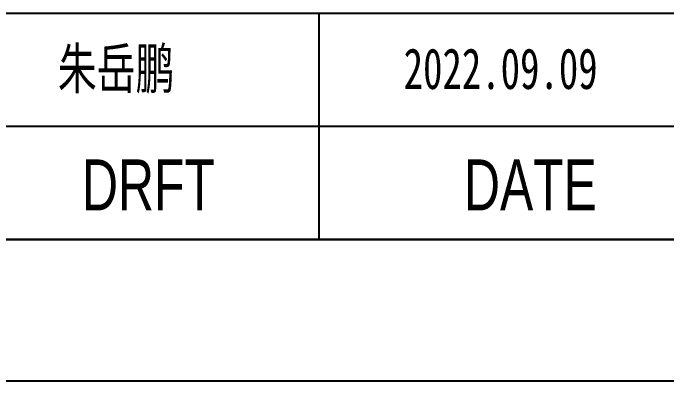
# Model space of a CAD drawing. Header units: millimetres. Extents: x 6 to 292, y 5 to 204.
# Drawn here: x 142.2 to 165.3, y 5 to 18 of the extents above; entities that cross this region are included whole.
import ezdxf
from ezdxf.entities.mleader import LeaderData, LeaderLine
from ezdxf.enums import TextEntityAlignment as Align
from ezdxf.math import Vec2, Vec3

# ---------------------------------------------------------------- set-up
doc = ezdxf.new("R2010")
doc.units = ezdxf.units.MM
for name, color, linetype in [('Default', 7, 'Continuous'), ('图框', 7, 'Continuous'), ('细实线', 7, 'Continuous'), ('轮廓线', 7, 'Continuous')]:
    doc.layers.add(name, color=color, linetype=linetype)
doc.styles.add('SEACAD_Arial', font='arial.ttf')

# ---------------------------------------------------------------- blocks, each defined once
blk = doc.blocks.new('SE18')
at = {"layer": '细实线', "color": 7, "linetype": 'Continuous'}
for p, q in [((153.001, 17.997), (153.001, 13.997)), ((65.001, 13.997), (167.001, 13.997)), ((153.001, 13.997), (153.001, 9.997))]:
    blk.add_line(p, q, dxfattribs=at)
blk.add_lwpolyline([(65.001, 9.997), (65.001, 17.997), (167.001, 17.997), (167.001, 9.997), (65.001, 9.997)], dxfattribs=at)
at = {"layer": '细实线', "color": 7, "linetype": 'Continuous', "style": 'SEACAD_Arial', "width": 0.7}
for s, p in [('DRFT', (144.634, 12.827)), ('DATE', (158.134, 12.827))]:
    blk.add_text(s, height=1.8, dxfattribs=at).set_placement(p, align=Align.TOP_LEFT)
blk = doc.blocks.new('_DOT')
at = {"color": 0}
blk.add_line((0, 0), (-1, 0), dxfattribs=at)
at = {"color": 0, "const_width": 0.333}
blk.add_lwpolyline([(-0.1665, 0, 1), (0.1665, 0, 1)], format="xyb", close=True, dxfattribs=at)
blk = doc.blocks.new('A4-drawing_frame')
at = {"layer": '细实线', "color": 7, "linetype": 'Continuous'}
blk.add_line((-286.5, 0), (0, 0), dxfattribs=at)
at = {"layer": '轮廓线', "color": 7, "linetype": 'Continuous'}
blk.add_line((-282, 5), (-5, 5), dxfattribs=at)

msp = doc.modelspace()

# ---------------------------------------------------------------- block references
at = {"layer": '图框', "color": 7}
msp.add_blockref('A4-drawing_frame', (292, 5), dxfattribs=at)
at = {"layer": '细实线'}
msp.add_blockref('SE18', (0, 0), dxfattribs=at)

# ---------------------------------------------------------------- leaders
at = {"layer": 'Default', "color": 7, "linetype": 'Continuous'}
ml = msp.add_multileader_mtext('Standard', dxfattribs=at)
ml.set_content('{\\pxsm0.9;\\f仿宋|b0||i0||c0|p34;\\W0.7;朱岳鹏\\P}', color=256)
ml.set_leader_properties()
ml.set_arrow_properties(name='DOT')
ml.build(insert=Vec2(0, 0))
ml.multileader.update_dxf_attribs({"leader_type": 0, "dogleg_length": 0, "arrow_head_size": 1.44})
ctx = ml.context
ctx.base_point, ctx.char_height, ctx.arrow_head_size, ctx.landing_gap_size = Vec3(141.746, 15.9246), 1.44, 1.44, 0.504
ctx.text_align_type = 1
ctx.mtext.insert, ctx.mtext.alignment = Vec3(145.8369, 16.7556), 2
ml = msp.add_multileader_mtext('Standard', dxfattribs=at)
ml.set_content('{\\pxsm0.9;\\f仿宋|b0||i0||c0|p34;\\W0.7;2022.09.09\\P}', color=256)
ml.set_leader_properties()
ml.set_arrow_properties(name='DOT')
ml.build(insert=Vec2(0, 0))
ml.multileader.update_dxf_attribs({"leader_type": 0, "dogleg_length": 0, "arrow_head_size": 1.44})
ctx = ml.context
ctx.base_point, ctx.char_height, ctx.arrow_head_size, ctx.landing_gap_size = Vec3(153.8201, 16.0233), 1.44, 1.44, 0.504
ctx.text_align_type = 1
ctx.mtext.insert, ctx.mtext.alignment = Vec3(159.4285, 16.7556), 2

doc.saveas('drawing.dxf')
